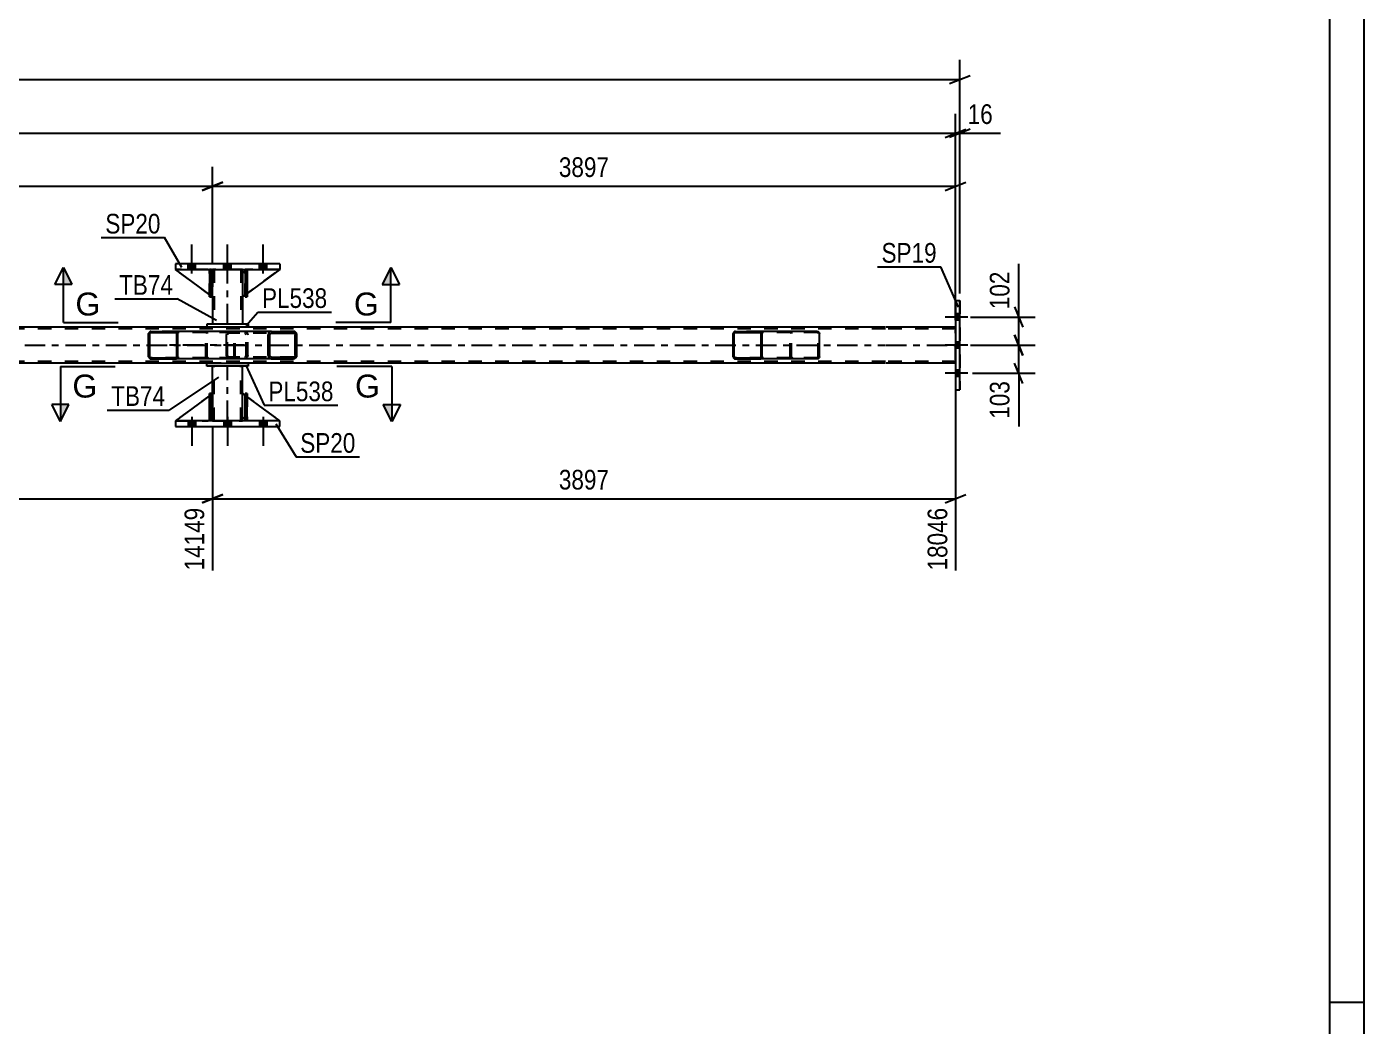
# Model space of a CAD drawing. Header units: millimetres. Extents: x 0 to 841, y 0 to 594.
# Drawn here: x 646.1 to 841, y 145.5 to 291.1 of the extents above; entities that cross this region are included whole.
import ezdxf

# ---------------------------------------------------------------- set-up
doc = ezdxf.new("R2010")
doc.units = ezdxf.units.MM
doc.linetypes.add('DXK_LINE_DOT2', pattern=[3.9198, 1.9599, -1.9599])
doc.linetypes.add('DXK_LINE_DOT3', pattern=[5.9187, 2.979, -0.9799, 0.9799, -0.9799])
doc.styles.add('Arial', font='ARIAL.TTF', dxfattribs={"height": 0.2})
doc.styles.add('Arial Narrow', font='ARIALN.TTF', dxfattribs={"height": 0.2})

# ---------------------------------------------------------------- blocks, each defined once
blk = doc.blocks.new('Unknown-814735430-1133')
at = {"color": 5, "linetype": 'Continuous'}
for p, q in [((841, 0), (841, 594)), ((836, 5), (836, 589)), ((841, 149), (836, 149))]:
    blk.add_line(p, q, dxfattribs=at)
blk = doc.blocks.new('Part-814735430-2934 - 2738')
at = {"color": 7, "linetype": 'DXK_LINE_DOT2'}
for p, q in [((677.94, 255.17), (677.94, 255.77)), ((677.94, 255.77), (677.94, 255.77)), ((677.94, 255.77), (677.94, 251.77)), ((678.26, 255.77), (677.94, 255.77)), ((678.26, 255.17), (678.26, 255.77)), ((678.26, 251.77), (678.26, 255.77)), ((677.94, 251.77), (677.94, 255.17)), ((677.94, 255.17), (678.26, 255.17)), ((678.26, 255.17), (678.26, 251.77)), ((677.94, 251.77), (678.26, 251.77))]:
    blk.add_line(p, q, dxfattribs=at)
blk = doc.blocks.new('Part-814735430-2932 - 2738')
at = {"color": 2, "linetype": 'Continuous'}
for p, q in [((678.26, 255.77), (677.94, 255.77)), ((677.94, 255.77), (677.94, 251.77)), ((678.26, 255.77), (678.26, 255.77)), ((678.26, 255.77), (678.26, 251.77)), ((678.26, 251.77), (677.94, 251.77))]:
    blk.add_line(p, q, dxfattribs=at)
at = {"color": 7, "linetype": 'DXK_LINE_DOT2'}
for p, q in [((677.94, 255.17), (677.94, 255.77)), ((678.26, 255.17), (678.26, 255.77)), ((678.26, 255.77), (678.26, 255.77)), ((678.26, 255.17), (677.94, 255.17)), ((677.94, 255.17), (677.94, 251.77)), ((678.26, 251.77), (678.26, 255.17))]:
    blk.add_line(p, q, dxfattribs=at)
blk = doc.blocks.new('Part-814735430-2886 - 2738')
at = {"linetype": 'Continuous'}
h = blk.add_hatch(dxfattribs=at)
h.set_pattern_fill('', scale=0.7, style=0, pattern_type=0)
h.set_pattern_definition([(45, (685.4572, 246.4372), (-1.57154, 1.57154), [])])
h.paths.add_polyline_path([(685.5, 246.25), (685.46, 246.44), (685.35, 246.59), (685.19, 246.7), (684.99, 246.73), (681.81, 246.73), (681.62, 246.7), (681.45, 246.59), (681.34, 246.44), (681.31, 246.25), (681.31, 243.21), (681.34, 243.03), (681.45, 242.87), (681.62, 242.77), (681.81, 242.73), (684.99, 242.73), (685.19, 242.77), (685.35, 242.87), (685.46, 243.03), (685.5, 243.21)])
h.paths.add_polyline_path([(685.22, 243.12), (685.17, 243.04), (685.09, 242.99), (684.99, 242.97), (681.81, 242.97), (681.71, 242.99), (681.63, 243.04), (681.58, 243.12), (681.56, 243.21), (681.56, 246.25), (681.58, 246.35), (681.63, 246.42), (681.71, 246.48), (681.81, 246.49), (684.99, 246.49), (685.09, 246.48), (685.17, 246.42), (685.22, 246.35), (685.24, 246.25), (685.24, 243.21)])
at = {"color": 2, "linetype": 'Continuous'}
for p, q in [((675.24, 246.25), (675.26, 246.44)), ((675.24, 243.21), (675.24, 246.25)), ((675.26, 246.44), (675.32, 246.59)), ((675.32, 246.59), (675.4, 246.7)), ((675.4, 246.7), (675.51, 246.73)), ((681.81, 246.73), (675.51, 246.73)), ((681.34, 246.44), (681.31, 246.25)), ((681.31, 243.21), (681.31, 246.25)), ((681.56, 246.25), (681.58, 246.35)), ((681.56, 243.21), (681.56, 246.25)), ((681.58, 246.35), (681.63, 246.42)), ((681.81, 246.73), (681.62, 246.7)), ((681.63, 246.42), (681.71, 246.48)), ((681.71, 246.48), (681.81, 246.49)), ((681.81, 246.73), (684.99, 246.73)), ((681.81, 246.49), (684.99, 246.49)), ((685.19, 246.7), (684.99, 246.73)), ((684.99, 246.49), (685.09, 246.48)), ((685.09, 246.48), (685.17, 246.42)), ((685.17, 246.42), (685.22, 246.35)), ((685.22, 246.35), (685.24, 246.25)), ((685.24, 243.21), (685.24, 246.25)), ((685.5, 246.25), (685.46, 246.44)), ((685.5, 243.21), (685.5, 246.25)), ((675.26, 243.03), (675.24, 243.21)), ((675.32, 242.87), (675.26, 243.03)), ((675.4, 242.77), (675.32, 242.87)), ((675.51, 242.73), (675.4, 242.77)), ((681.81, 242.73), (675.51, 242.73)), ((681.31, 243.21), (681.34, 243.03)), ((681.58, 243.12), (681.56, 243.21)), ((681.63, 243.04), (681.58, 243.12)), ((681.62, 242.77), (681.81, 242.73)), ((681.71, 242.99), (681.63, 243.04)), ((681.81, 242.97), (681.71, 242.99)), ((681.81, 242.97), (684.99, 242.97)), ((681.81, 242.73), (684.99, 242.73)), ((685.09, 242.99), (684.99, 242.97)), ((684.99, 242.73), (685.19, 242.77)), ((685.17, 243.04), (685.09, 242.99)), ((685.22, 243.12), (685.17, 243.04)), ((685.24, 243.21), (685.22, 243.12)), ((685.46, 243.03), (685.5, 243.21))]:
    blk.add_line(p, q, dxfattribs=at)
at = {"color": 7, "linetype": 'DXK_LINE_DOT2'}
for p, q in [((675.38, 246.35), (675.37, 246.25)), ((675.37, 243.21), (675.37, 246.25)), ((675.41, 246.42), (675.38, 246.35)), ((675.46, 246.48), (675.41, 246.42)), ((675.51, 246.49), (675.46, 246.48)), ((684.99, 246.49), (675.51, 246.49)), ((676.5, 246.49), (676.5, 246.73)), ((677.84, 246.73), (678.03, 246.7)), ((677.94, 246.48), (677.84, 246.49)), ((678.02, 246.42), (677.94, 246.48)), ((678.07, 246.35), (678.02, 246.42)), ((678.09, 246.25), (678.07, 246.35)), ((678.09, 243.21), (678.09, 246.25)), ((678.31, 246.44), (678.35, 246.25)), ((678.35, 243.21), (678.35, 246.25)), ((684.99, 246.73), (681.81, 246.73)), ((675.37, 243.21), (675.38, 243.12)), ((675.38, 243.12), (675.41, 243.04)), ((675.41, 243.04), (675.46, 242.99)), ((675.46, 242.99), (675.51, 242.97)), ((684.99, 242.97), (675.51, 242.97)), ((676.5, 242.73), (676.5, 242.97)), ((677.84, 242.97), (677.94, 242.99)), ((678.03, 242.77), (677.84, 242.73)), ((677.94, 242.99), (678.02, 243.04)), ((678.02, 243.04), (678.07, 243.12)), ((678.07, 243.12), (678.09, 243.21)), ((678.35, 243.21), (678.31, 243.03)), ((684.99, 242.73), (681.81, 242.73))]:
    blk.add_line(p, q, dxfattribs=at)
for centre, start, end in [((677.86, 246.24), 23.8494, 68.8059), ((677.86, 243.23), 291.1941, 336.1506)]:
    blk.add_arc(centre, 0.492, start, end, dxfattribs=at)
at = {"color": 2, "linetype": 'Continuous'}
for centre, start, end in [((681.79, 246.24), 111.1941, 156.1506), ((685.01, 246.24), 23.8494, 68.8059), ((681.79, 243.23), 203.8494, 248.8059), ((685.01, 243.23), 291.1941, 336.1506)]:
    blk.add_arc(centre, 0.492, start, end, dxfattribs=at)
blk = doc.blocks.new('Part-814735430-2838 - 2738')
at = {"color": 2, "linetype": 'Continuous'}
for p, q in [((673.18, 255.77), (673.18, 255.17)), ((677.58, 255.77), (677.58, 255.17)), ((673.18, 251.77), (673.18, 247.77)), ((677.58, 251.77), (677.58, 247.77))]:
    blk.add_line(p, q, dxfattribs=at)
at = {"color": 7, "linetype": 'DXK_LINE_DOT2'}
for p, q in [((677.58, 255.77), (673.18, 255.77)), ((673.42, 255.77), (673.42, 247.77)), ((677.34, 255.77), (677.34, 247.77)), ((673.18, 255.17), (673.18, 251.77)), ((677.58, 255.17), (677.58, 251.77)), ((677.58, 247.77), (673.18, 247.77))]:
    blk.add_line(p, q, dxfattribs=at)
at = {"color": 7, "linetype": 'DXK_LINE_DOT3'}
blk.add_line((675.38, 247.77), (675.38, 255.77), dxfattribs=at)
blk = doc.blocks.new('Part-814735430-2853 - 2738')
at = {"linetype": 'Continuous'}
h = blk.add_hatch(dxfattribs=at)
h.set_pattern_fill('', scale=0.7, style=0, pattern_type=0)
h.set_pattern_definition([(45, (753.259, 246.536), (-1.57154, 1.57154), [])])
h.paths.add_polyline_path([(753.28, 246.41), (753.26, 246.54), (753.19, 246.64), (753.07, 246.71), (752.94, 246.73), (749.37, 246.73), (749.24, 246.71), (749.13, 246.64), (749.05, 246.54), (749.03, 246.41), (749.03, 243.05), (749.05, 242.93), (749.13, 242.83), (749.24, 242.76), (749.37, 242.73), (752.94, 242.73), (753.07, 242.76), (753.19, 242.83), (753.26, 242.93), (753.28, 243.05)])
h.paths.add_polyline_path([(753.1, 242.99), (753.06, 242.94), (753.01, 242.91), (752.94, 242.89), (749.37, 242.89), (749.3, 242.91), (749.25, 242.94), (749.21, 242.99), (749.2, 243.05), (749.2, 246.41), (749.21, 246.47), (749.25, 246.53), (749.3, 246.56), (749.37, 246.57), (752.94, 246.57), (753.01, 246.56), (753.06, 246.53), (753.1, 246.47), (753.11, 246.41), (753.11, 243.05)])
at = {"color": 2, "linetype": 'Continuous'}
for p, q in [((749.05, 246.54), (749.03, 246.41)), ((749.03, 243.05), (749.03, 246.41)), ((749.2, 246.41), (749.21, 246.47)), ((749.2, 243.05), (749.2, 246.41)), ((749.21, 246.47), (749.25, 246.53)), ((749.37, 246.73), (749.24, 246.71)), ((749.25, 246.53), (749.3, 246.56)), ((749.3, 246.56), (749.37, 246.57)), ((749.37, 246.73), (752.94, 246.73)), ((749.37, 246.57), (752.94, 246.57)), ((761.29, 246.73), (752.94, 246.73)), ((753.07, 246.71), (752.94, 246.73)), ((752.94, 246.57), (753.01, 246.56)), ((753.01, 246.56), (753.06, 246.53)), ((753.06, 246.53), (753.1, 246.47)), ((753.1, 246.47), (753.11, 246.41)), ((753.11, 243.05), (753.11, 246.41)), ((753.28, 246.41), (753.26, 246.54)), ((753.28, 243.05), (753.28, 246.41)), ((761.29, 246.73), (761.42, 246.71)), ((761.61, 246.54), (761.63, 246.41)), ((761.63, 243.05), (761.63, 246.41)), ((749.03, 243.05), (749.05, 242.93)), ((749.21, 242.99), (749.2, 243.05)), ((749.25, 242.94), (749.21, 242.99)), ((749.24, 242.76), (749.37, 242.73)), ((749.3, 242.91), (749.25, 242.94)), ((749.37, 242.89), (749.3, 242.91)), ((749.37, 242.89), (752.94, 242.89)), ((749.37, 242.73), (752.94, 242.73)), ((753.01, 242.91), (752.94, 242.89)), ((752.94, 242.73), (753.07, 242.76)), ((761.29, 242.73), (752.94, 242.73)), ((753.06, 242.94), (753.01, 242.91)), ((753.1, 242.99), (753.06, 242.94)), ((753.11, 243.05), (753.1, 242.99)), ((753.26, 242.93), (753.28, 243.05)), ((761.42, 242.76), (761.29, 242.73)), ((761.63, 243.05), (761.61, 242.93))]:
    blk.add_line(p, q, dxfattribs=at)
at = {"color": 7, "linetype": 'DXK_LINE_DOT2'}
for p, q in [((752.94, 246.73), (749.37, 246.73)), ((761.29, 246.57), (749.37, 246.57)), ((757.38, 246.41), (757.4, 246.54)), ((757.38, 243.05), (757.38, 246.41)), ((757.56, 246.47), (757.55, 246.41)), ((757.55, 243.05), (757.55, 246.41)), ((757.6, 246.53), (757.56, 246.47)), ((757.59, 246.71), (757.72, 246.73)), ((757.6, 246.53), (757.61, 246.54)), ((757.61, 246.54), (757.65, 246.56)), ((757.65, 246.56), (757.72, 246.57)), ((761.36, 246.56), (761.29, 246.57)), ((761.41, 246.53), (761.36, 246.56)), ((761.45, 246.47), (761.41, 246.53)), ((761.46, 246.41), (761.45, 246.47)), ((761.46, 243.05), (761.46, 246.41)), ((761.29, 242.89), (749.37, 242.89)), ((752.94, 242.73), (749.37, 242.73)), ((757.4, 242.93), (757.38, 243.05)), ((757.55, 243.05), (757.56, 242.99)), ((757.56, 242.99), (757.6, 242.94)), ((757.72, 242.73), (757.59, 242.76)), ((757.6, 242.94), (757.61, 242.93)), ((757.61, 242.93), (757.65, 242.91)), ((757.65, 242.91), (757.72, 242.89)), ((761.29, 242.89), (761.36, 242.91)), ((761.36, 242.91), (761.41, 242.94)), ((761.41, 242.94), (761.45, 242.99)), ((761.45, 242.99), (761.46, 243.05))]:
    blk.add_line(p, q, dxfattribs=at)
at = {"color": 2, "linetype": 'Continuous'}
for centre, start, end in [((749.36, 246.4), 110.7583, 155.68), ((752.96, 246.4), 24.32, 69.2417), ((761.31, 246.4), 24.3199, 69.2417), ((749.36, 243.07), 204.32, 249.2417), ((752.96, 243.07), 290.7583, 335.68), ((761.31, 243.07), 290.7583, 335.6801)]:
    blk.add_arc(centre, 0.331, start, end, dxfattribs=at)
at = {"color": 7, "linetype": 'DXK_LINE_DOT2'}
for centre, start, end in [((757.7, 246.4), 110.7583, 155.6801), ((757.7, 243.07), 204.3199, 249.2417)]:
    blk.add_arc(centre, 0.331, start, end, dxfattribs=at)
blk = doc.blocks.new('Part-814735430-2857 - 2738')
at = {"linetype": 'Continuous'}
h = blk.add_hatch(dxfattribs=at)
h.set_pattern_fill('', scale=0.7, style=0, pattern_type=0)
h.set_pattern_definition([(45, (668.1247, 246.536), (-1.57154, 1.57154), [])])
h.paths.add_polyline_path([(668.15, 246.41), (668.12, 246.54), (668.05, 246.64), (667.94, 246.71), (667.81, 246.73), (664.23, 246.73), (664.1, 246.71), (663.99, 246.64), (663.92, 246.54), (663.89, 246.41), (663.89, 243.05), (663.92, 242.93), (663.99, 242.83), (664.1, 242.76), (664.23, 242.73), (667.81, 242.73), (667.94, 242.76), (668.05, 242.83), (668.12, 242.93), (668.15, 243.05)])
h.paths.add_polyline_path([(667.97, 242.99), (667.93, 242.94), (667.88, 242.91), (667.81, 242.89), (664.23, 242.89), (664.17, 242.91), (664.11, 242.94), (664.08, 242.99), (664.06, 243.05), (664.06, 246.41), (664.08, 246.47), (664.11, 246.53), (664.17, 246.56), (664.23, 246.57), (667.81, 246.57), (667.88, 246.56), (667.93, 246.53), (667.97, 246.47), (667.98, 246.41), (667.98, 243.05)])
at = {"color": 2, "linetype": 'Continuous'}
for p, q in [((663.92, 246.54), (663.89, 246.41)), ((663.89, 243.05), (663.89, 246.41)), ((664.06, 246.41), (664.08, 246.47)), ((664.06, 243.05), (664.06, 246.41)), ((664.08, 246.47), (664.11, 246.53)), ((664.23, 246.73), (664.1, 246.71)), ((664.11, 246.53), (664.17, 246.56)), ((664.17, 246.56), (664.23, 246.57)), ((664.23, 246.73), (667.81, 246.73)), ((664.23, 246.57), (667.81, 246.57)), ((675.51, 246.73), (667.81, 246.73)), ((667.94, 246.71), (667.81, 246.73)), ((667.81, 246.57), (667.88, 246.56)), ((667.88, 246.56), (667.93, 246.53)), ((667.93, 246.53), (667.97, 246.47)), ((667.97, 246.47), (667.98, 246.41)), ((667.98, 243.05), (667.98, 246.41)), ((668.15, 246.41), (668.12, 246.54)), ((668.15, 243.05), (668.15, 246.41)), ((663.89, 243.05), (663.92, 242.93)), ((664.08, 242.99), (664.06, 243.05)), ((664.11, 242.94), (664.08, 242.99)), ((664.1, 242.76), (664.23, 242.73)), ((664.17, 242.91), (664.11, 242.94)), ((664.23, 242.89), (664.17, 242.91)), ((664.23, 242.89), (667.81, 242.89)), ((664.23, 242.73), (667.81, 242.73)), ((667.88, 242.91), (667.81, 242.89)), ((667.81, 242.73), (667.94, 242.76)), ((675.51, 242.73), (667.81, 242.73)), ((667.93, 242.94), (667.88, 242.91)), ((667.97, 242.99), (667.93, 242.94)), ((667.98, 243.05), (667.97, 242.99)), ((668.12, 242.93), (668.15, 243.05))]:
    blk.add_line(p, q, dxfattribs=at)
at = {"color": 7, "linetype": 'DXK_LINE_DOT2'}
for p, q in [((667.81, 246.73), (664.23, 246.73)), ((676.16, 246.57), (664.23, 246.57)), ((672.24, 246.41), (672.27, 246.54)), ((672.24, 243.05), (672.24, 246.41)), ((672.43, 246.47), (672.41, 246.41)), ((672.41, 243.05), (672.41, 246.41)), ((672.46, 246.53), (672.43, 246.47)), ((672.45, 246.71), (672.58, 246.73)), ((672.46, 246.53), (672.48, 246.54)), ((672.48, 246.54), (672.52, 246.56)), ((672.52, 246.56), (672.58, 246.57)), ((676.16, 246.73), (675.51, 246.73)), ((676.16, 246.73), (676.29, 246.71)), ((676.22, 246.56), (676.16, 246.57)), ((676.28, 246.53), (676.22, 246.56)), ((676.32, 246.47), (676.28, 246.53)), ((676.33, 246.41), (676.32, 246.47)), ((676.33, 243.05), (676.33, 246.41)), ((676.47, 246.54), (676.49, 246.44)), ((676.49, 246.44), (676.5, 246.41)), ((676.5, 243.05), (676.5, 246.41)), ((676.16, 242.89), (664.23, 242.89)), ((667.81, 242.73), (664.23, 242.73)), ((672.27, 242.93), (672.24, 243.05)), ((672.41, 243.05), (672.43, 242.99)), ((672.43, 242.99), (672.46, 242.94)), ((672.58, 242.73), (672.45, 242.76)), ((672.46, 242.94), (672.48, 242.93)), ((672.48, 242.93), (672.52, 242.91)), ((672.52, 242.91), (672.58, 242.89)), ((676.16, 242.73), (675.51, 242.73)), ((676.16, 242.89), (676.22, 242.91)), ((676.29, 242.76), (676.16, 242.73)), ((676.22, 242.91), (676.28, 242.94)), ((676.28, 242.94), (676.32, 242.99)), ((676.32, 242.99), (676.33, 243.05)), ((676.49, 243.03), (676.47, 242.93)), ((676.5, 243.05), (676.49, 243.03))]:
    blk.add_line(p, q, dxfattribs=at)
at = {"color": 7, "linetype": 'DXK_LINE_DOT3'}
blk.add_line((677.79, 244.73), (666.02, 244.73), dxfattribs=at)
at = {"color": 2, "linetype": 'Continuous'}
for centre, start, end in [((664.22, 246.4), 110.7583, 155.68), ((667.82, 246.4), 24.32, 69.2417), ((664.22, 243.07), 204.32, 249.2417), ((667.82, 243.07), 290.7583, 335.68)]:
    blk.add_arc(centre, 0.331, start, end, dxfattribs=at)
at = {"color": 7, "linetype": 'DXK_LINE_DOT2'}
for centre, start, end in [((672.57, 246.4), 110.7583, 155.6801), ((672.57, 243.07), 204.3199, 249.2417), ((676.17, 243.07), 290.7583, 335.6801)]:
    blk.add_arc(centre, 0.331, start, end, dxfattribs=at)
blk = doc.blocks.new('Part-814735430-2913 - 2738')
at = {"color": 2, "linetype": 'Continuous'}
for p, q in [((781.45, 251.23), (781.45, 251.23)), ((781.45, 251.23), (782.09, 251.23)), ((781.45, 251.23), (781.45, 238.23)), ((782.09, 238.23), (782.09, 251.23)), ((781.45, 238.23), (781.45, 238.23)), ((781.45, 238.23), (782.09, 238.23))]:
    blk.add_line(p, q, dxfattribs=at)
at = {"color": 7, "linetype": 'DXK_LINE_DOT2'}
for p, q in [((781.45, 251.23), (781.45, 238.23)), ((782.09, 251.23), (782.09, 251.23)), ((782.09, 251.23), (782.09, 238.23)), ((782.09, 238.23), (782.09, 238.23))]:
    blk.add_line(p, q, dxfattribs=at)
blk = doc.blocks.new('Part-814735430-2919 - 2738')
at = {"color": 7, "linetype": 'DXK_LINE_DOT2'}
for p, q in [((673.06, 237.69), (672.74, 237.69)), ((672.74, 234.29), (672.74, 237.69)), ((672.74, 233.69), (672.74, 237.69)), ((673.06, 237.69), (673.06, 234.29)), ((673.06, 233.69), (673.06, 237.69)), ((673.06, 234.29), (672.74, 234.29)), ((672.74, 233.69), (672.74, 234.29)), ((673.06, 234.29), (673.06, 233.69)), ((673.06, 233.69), (672.74, 233.69)), ((673.06, 233.69), (673.06, 233.69))]:
    blk.add_line(p, q, dxfattribs=at)
blk = doc.blocks.new('Part-814735430-2922 - 2738')
at = {"color": 2, "linetype": 'Continuous'}
for p, q in [((677.94, 255.53), (677.58, 255.17)), ((682.98, 255.77), (678.26, 252.27)), ((677.58, 255.17), (677.58, 251.77)), ((677.94, 252.04), (677.58, 251.77))]:
    blk.add_line(p, q, dxfattribs=at)
at = {"color": 7, "linetype": 'DXK_LINE_DOT2'}
for p, q in [((678.18, 255.77), (677.94, 255.53)), ((682.98, 255.77), (678.18, 255.77)), ((678.26, 252.27), (677.94, 252.04))]:
    blk.add_line(p, q, dxfattribs=at)
blk = doc.blocks.new('Part-814735430-2925 - 2738')
at = {"color": 7, "linetype": 'DXK_LINE_DOT2'}
for p, q in [((678.18, 255.77), (677.58, 255.17)), ((677.58, 251.77), (682.98, 255.77)), ((682.98, 255.77), (678.18, 255.77)), ((677.58, 255.17), (677.58, 251.77))]:
    blk.add_line(p, q, dxfattribs=at)
blk = doc.blocks.new('Part-814735430-2928 - 2738')
at = {"color": 2, "linetype": 'Continuous'}
for p, q in [((672.74, 252.1), (667.78, 255.77)), ((672.74, 255.62), (672.58, 255.77)), ((673.18, 255.17), (673.06, 255.3)), ((673.18, 255.17), (673.18, 255.17)), ((673.18, 251.77), (673.18, 255.17)), ((673.06, 251.87), (673.18, 251.77)), ((673.18, 251.77), (673.18, 251.77))]:
    blk.add_line(p, q, dxfattribs=at)
at = {"color": 7, "linetype": 'DXK_LINE_DOT2'}
for p, q in [((672.58, 255.77), (667.78, 255.77)), ((672.58, 255.77), (673.18, 255.17)), ((673.06, 255.3), (672.74, 255.62)), ((673.18, 255.17), (673.18, 251.77)), ((673.06, 251.87), (672.74, 252.1))]:
    blk.add_line(p, q, dxfattribs=at)
blk = doc.blocks.new('Part-814735430-2931 - 2738')
at = {"color": 7, "linetype": 'DXK_LINE_DOT2'}
for p, q in [((673.18, 251.77), (667.78, 255.77)), ((667.78, 255.77), (672.58, 255.77)), ((672.58, 255.77), (673.18, 255.17)), ((673.18, 255.17), (672.58, 255.77)), ((673.18, 255.17), (673.18, 251.77)), ((673.18, 255.17), (673.18, 255.17)), ((673.18, 255.17), (673.18, 251.77))]:
    blk.add_line(p, q, dxfattribs=at)
blk = doc.blocks.new('Part-814735430-2933 - 2738')
at = {"color": 2, "linetype": 'Continuous'}
for p, q in [((673.06, 255.77), (672.74, 255.77)), ((672.74, 255.77), (672.74, 251.77)), ((673.06, 255.77), (673.06, 255.77)), ((673.06, 255.77), (673.06, 251.77)), ((673.06, 251.77), (672.74, 251.77))]:
    blk.add_line(p, q, dxfattribs=at)
at = {"color": 7, "linetype": 'DXK_LINE_DOT2'}
for p, q in [((672.74, 255.17), (672.74, 255.77)), ((673.06, 255.17), (673.06, 255.77)), ((673.06, 255.77), (673.06, 255.77)), ((673.06, 255.17), (672.74, 255.17)), ((672.74, 255.17), (672.74, 251.77)), ((673.06, 251.77), (673.06, 255.17))]:
    blk.add_line(p, q, dxfattribs=at)
blk = doc.blocks.new('Part-814735430-2935 - 2738')
at = {"color": 7, "linetype": 'DXK_LINE_DOT2'}
for p, q in [((672.74, 255.17), (672.74, 255.77)), ((672.74, 255.77), (672.74, 255.77)), ((672.74, 255.77), (672.74, 251.77)), ((673.06, 255.77), (672.74, 255.77)), ((673.06, 255.17), (673.06, 255.77)), ((673.06, 251.77), (673.06, 255.77)), ((672.74, 251.77), (672.74, 255.17)), ((672.74, 255.17), (673.06, 255.17)), ((673.06, 255.17), (673.06, 251.77)), ((672.74, 251.77), (673.06, 251.77))]:
    blk.add_line(p, q, dxfattribs=at)
blk = doc.blocks.new('Part-814735430-2940 - 2738')
at = {"color": 2, "linetype": 'Continuous'}
for p, q in [((673.18, 237.69), (673.18, 241.69)), ((677.58, 237.69), (677.58, 241.69)), ((673.18, 233.69), (673.18, 234.29)), ((677.58, 233.69), (677.58, 234.29))]:
    blk.add_line(p, q, dxfattribs=at)
at = {"color": 7, "linetype": 'DXK_LINE_DOT2'}
for p, q in [((677.58, 241.69), (673.18, 241.69)), ((673.42, 233.69), (673.42, 241.69)), ((677.34, 233.69), (677.34, 241.69)), ((673.18, 234.29), (673.18, 237.69)), ((677.58, 234.29), (677.58, 237.69)), ((673.18, 233.69), (677.58, 233.69))]:
    blk.add_line(p, q, dxfattribs=at)
at = {"color": 7, "linetype": 'DXK_LINE_DOT3'}
blk.add_line((675.38, 233.69), (675.38, 241.69), dxfattribs=at)
blk = doc.blocks.new('Part-814735430-2945 - 2738')
at = {"color": 2, "linetype": 'Continuous'}
for p, q in [((672.38, 242.09), (678.38, 242.09)), ((672.38, 241.69), (672.38, 242.09)), ((678.38, 241.69), (672.38, 241.69)), ((678.38, 242.09), (678.38, 241.69))]:
    blk.add_line(p, q, dxfattribs=at)
blk = doc.blocks.new('Part-814735430-2950 - 2738')
at = {"color": 2, "linetype": 'Continuous'}
for p, q in [((678.38, 247.77), (672.38, 247.77)), ((672.38, 247.77), (672.38, 247.37)), ((678.38, 247.77), (678.38, 247.37)), ((678.38, 247.37), (672.38, 247.37))]:
    blk.add_line(p, q, dxfattribs=at)
blk = doc.blocks.new('Part-814735430-2953 - 2738')
at = {"color": 7, "linetype": 'DXK_LINE_DOT2'}
for p, q in [((677.58, 234.29), (677.58, 237.69)), ((677.58, 237.69), (682.98, 233.69)), ((678.18, 233.69), (677.58, 234.29)), ((682.98, 233.69), (678.18, 233.69))]:
    blk.add_line(p, q, dxfattribs=at)
blk = doc.blocks.new('Part-814735430-2956 - 2738')
at = {"color": 2, "linetype": 'Continuous'}
for p, q in [((672.74, 237.36), (667.78, 233.69)), ((673.18, 237.69), (673.06, 237.6)), ((673.18, 234.29), (673.18, 237.69)), ((672.74, 233.85), (672.58, 233.69)), ((673.18, 234.29), (673.06, 234.17)), ((673.18, 234.29), (673.18, 234.29))]:
    blk.add_line(p, q, dxfattribs=at)
at = {"color": 7, "linetype": 'DXK_LINE_DOT2'}
for p, q in [((673.06, 237.6), (672.74, 237.36)), ((673.18, 234.29), (673.18, 237.69)), ((673.18, 234.29), (672.58, 233.69)), ((673.06, 234.17), (672.74, 233.85)), ((667.78, 233.69), (672.58, 233.69))]:
    blk.add_line(p, q, dxfattribs=at)
blk = doc.blocks.new('Part-814735430-2959 - 2738')
at = {"color": 7, "linetype": 'DXK_LINE_DOT2'}
for p, q in [((673.18, 237.69), (667.78, 233.69)), ((673.18, 234.29), (673.18, 237.69)), ((673.18, 237.69), (673.18, 234.29)), ((672.58, 233.69), (673.18, 234.29)), ((673.18, 234.29), (672.58, 233.69)), ((673.18, 234.29), (673.18, 234.29)), ((667.78, 233.69), (672.58, 233.69))]:
    blk.add_line(p, q, dxfattribs=at)
blk = doc.blocks.new('Part-814735430-2960 - 2738')
at = {"color": 2, "linetype": 'Continuous'}
for p, q in [((677.94, 233.69), (677.94, 237.69)), ((677.94, 237.69), (678.26, 237.69)), ((678.26, 233.69), (678.26, 237.69)), ((677.94, 233.69), (677.94, 233.69)), ((678.26, 233.69), (677.94, 233.69))]:
    blk.add_line(p, q, dxfattribs=at)
at = {"color": 7, "linetype": 'DXK_LINE_DOT2'}
for p, q in [((677.94, 237.69), (677.94, 234.29)), ((678.26, 234.29), (678.26, 237.69)), ((677.94, 234.29), (677.94, 233.69)), ((677.94, 234.29), (678.26, 234.29)), ((678.26, 233.69), (678.26, 234.29)), ((678.26, 233.69), (678.26, 233.69))]:
    blk.add_line(p, q, dxfattribs=at)
blk = doc.blocks.new('Part-814735430-2961 - 2738')
at = {"color": 2, "linetype": 'Continuous'}
for p, q in [((672.74, 233.69), (672.74, 237.69)), ((672.74, 237.69), (673.06, 237.69)), ((673.06, 233.69), (673.06, 237.69)), ((672.74, 233.69), (672.74, 233.69)), ((673.06, 233.69), (672.74, 233.69))]:
    blk.add_line(p, q, dxfattribs=at)
at = {"color": 7, "linetype": 'DXK_LINE_DOT2'}
for p, q in [((672.74, 237.69), (672.74, 234.29)), ((673.06, 234.29), (673.06, 237.69)), ((672.74, 234.29), (672.74, 233.69)), ((672.74, 234.29), (673.06, 234.29)), ((673.06, 233.69), (673.06, 234.29)), ((673.06, 233.69), (673.06, 233.69))]:
    blk.add_line(p, q, dxfattribs=at)
blk = doc.blocks.new('Part-814735430-2962 - 2738')
at = {"color": 7, "linetype": 'DXK_LINE_DOT2'}
for p, q in [((678.26, 237.69), (677.94, 237.69)), ((677.94, 234.29), (677.94, 237.69)), ((677.94, 233.69), (677.94, 237.69)), ((678.26, 237.69), (678.26, 234.29)), ((678.26, 233.69), (678.26, 237.69)), ((678.26, 234.29), (677.94, 234.29)), ((677.94, 233.69), (677.94, 234.29)), ((678.26, 234.29), (678.26, 233.69)), ((678.26, 233.69), (677.94, 233.69)), ((678.26, 233.69), (678.26, 233.69))]:
    blk.add_line(p, q, dxfattribs=at)
blk = doc.blocks.new('Part-814735430-2967 - 2738')
at = {"color": 7, "linetype": 'DXK_LINE_DOT2'}
for p, q in [((771.23, 247.13), (106.89, 247.13)), ((678.38, 247.37), (672.38, 247.37)), ((781.45, 247.13), (771.33, 247.13)), ((781.45, 247.37), (781.45, 242.09)), ((781.45, 242.57), (781.45, 246.89)), ((771.23, 242.33), (106.89, 242.33)), ((678.38, 242.09), (672.38, 242.09)), ((781.45, 242.33), (771.33, 242.33))]:
    blk.add_line(p, q, dxfattribs=at)
at = {"color": 2, "linetype": 'Continuous'}
for p, q in [((672.38, 247.37), (508.12, 247.37)), ((771.23, 247.37), (678.38, 247.37)), ((781.45, 247.37), (771.33, 247.37)), ((672.38, 242.09), (508.12, 242.09)), ((771.23, 242.09), (678.38, 242.09)), ((781.45, 242.09), (771.33, 242.09))]:
    blk.add_line(p, q, dxfattribs=at)
at = {"color": 7, "linetype": 'DXK_LINE_DOT3'}
for p, q in [((107.23, 244.73), (771.23, 244.73)), ((771.33, 244.73), (781.45, 244.73))]:
    blk.add_line(p, q, dxfattribs=at)
blk = doc.blocks.new('Part-814735430-2974 - 2738')
at = {"color": 2, "linetype": 'Continuous'}
for p, q in [((682.98, 256.57), (667.78, 256.57)), ((667.78, 256.57), (667.78, 255.77)), ((667.78, 255.77), (682.98, 255.77)), ((682.98, 256.57), (682.98, 255.77))]:
    blk.add_line(p, q, dxfattribs=at)
blk = doc.blocks.new('Part-814735430-2979 - 2738')
at = {"color": 2, "linetype": 'Continuous'}
for p, q in [((682.98, 233.69), (667.78, 233.69)), ((667.78, 233.69), (667.78, 232.89)), ((667.78, 232.89), (682.98, 232.89)), ((682.98, 232.89), (682.98, 233.69))]:
    blk.add_line(p, q, dxfattribs=at)
blk = doc.blocks.new('Part-814735430-2982 - 2738')
at = {"color": 2, "linetype": 'Continuous'}
for p, q in [((677.58, 234.29), (677.58, 237.69)), ((677.94, 237.43), (677.58, 237.69)), ((682.98, 233.69), (678.26, 237.19)), ((677.94, 233.94), (677.58, 234.29))]:
    blk.add_line(p, q, dxfattribs=at)
at = {"color": 7, "linetype": 'DXK_LINE_DOT2'}
for p, q in [((678.26, 237.19), (677.94, 237.43)), ((678.18, 233.69), (677.94, 233.94)), ((682.98, 233.69), (678.18, 233.69)), ((682.98, 233.69), (682.98, 233.69)), ((682.98, 233.69), (682.98, 233.69))]:
    blk.add_line(p, q, dxfattribs=at)
blk = doc.blocks.new('Bolt-814735430-3001 - 2738')
at = {"linetype": 'Continuous'}
for points in [[(670.7, 233.69), (669.66, 233.69), (669.66, 232.89), (670.7, 232.89)], [(670.7, 233.69), (669.66, 233.69), (669.66, 232.89), (670.7, 232.89)], [(670.7, 233.69), (669.66, 233.69), (669.66, 232.89), (670.7, 232.89)], [(675.9, 233.69), (674.86, 233.69), (674.86, 232.89), (675.9, 232.89)], [(675.9, 233.69), (674.86, 233.69), (674.86, 232.89), (675.9, 232.89)], [(681.1, 233.69), (680.06, 233.69), (680.06, 232.89), (681.1, 232.89)], [(681.1, 233.69), (680.06, 233.69), (680.06, 232.89), (681.1, 232.89)], [(681.1, 233.69), (680.06, 233.69), (680.06, 232.89), (681.1, 232.89)]]:
    blk.add_hatch(color=1, dxfattribs=at).paths.add_polyline_path(points)
at = {"color": 1, "linetype": 'Continuous'}
for p, q in [((670.18, 234.29), (670.18, 230.09)), ((670.18, 234.29), (670.18, 230.09)), ((670.18, 234.29), (670.18, 230.09)), ((675.38, 234.29), (675.38, 230.09)), ((675.38, 234.29), (675.38, 230.09)), ((680.58, 234.29), (680.58, 230.09)), ((680.58, 234.29), (680.58, 230.09)), ((680.58, 234.29), (680.58, 230.09)), ((669.66, 233.69), (669.66, 232.89)), ((669.66, 233.69), (669.66, 232.89)), ((669.66, 233.69), (669.66, 232.89)), ((670.7, 233.69), (670.7, 232.89)), ((670.7, 233.69), (670.7, 232.89)), ((670.7, 233.69), (670.7, 232.89)), ((674.86, 233.69), (674.86, 232.89)), ((674.86, 233.69), (674.86, 232.89)), ((675.9, 233.69), (675.9, 232.89)), ((675.9, 233.69), (675.9, 232.89)), ((680.06, 233.69), (680.06, 232.89)), ((680.06, 233.69), (680.06, 232.89)), ((680.06, 233.69), (680.06, 232.89)), ((681.1, 233.69), (681.1, 232.89)), ((681.1, 233.69), (681.1, 232.89)), ((681.1, 233.69), (681.1, 232.89))]:
    blk.add_line(p, q, dxfattribs=at)
blk = doc.blocks.new('Bolt-814735430-3002 - 2738')
at = {"linetype": 'Continuous'}
for points in [[(669.66, 255.77), (670.7, 255.77), (670.7, 256.57), (669.66, 256.57)], [(669.66, 255.77), (670.7, 255.77), (670.7, 256.57), (669.66, 256.57)], [(669.66, 255.77), (670.7, 255.77), (670.7, 256.57), (669.66, 256.57)], [(674.86, 255.77), (675.9, 255.77), (675.9, 256.57), (674.86, 256.57)], [(674.86, 255.77), (675.9, 255.77), (675.9, 256.57), (674.86, 256.57)], [(680.06, 255.77), (681.1, 255.77), (681.1, 256.57), (680.06, 256.57)], [(680.06, 255.77), (681.1, 255.77), (681.1, 256.57), (680.06, 256.57)], [(680.06, 255.77), (681.1, 255.77), (681.1, 256.57), (680.06, 256.57)]]:
    blk.add_hatch(color=1, dxfattribs=at).paths.add_polyline_path(points)
at = {"color": 1, "linetype": 'Continuous'}
for p, q in [((670.18, 255.17), (670.18, 259.37)), ((670.18, 255.17), (670.18, 259.37)), ((670.18, 255.17), (670.18, 259.37)), ((675.38, 255.17), (675.38, 259.37)), ((675.38, 255.17), (675.38, 259.37)), ((680.58, 255.17), (680.58, 259.37)), ((680.58, 255.17), (680.58, 259.37)), ((680.58, 255.17), (680.58, 259.37)), ((669.66, 255.77), (669.66, 256.57)), ((669.66, 255.77), (669.66, 256.57)), ((669.66, 255.77), (669.66, 256.57)), ((670.7, 255.77), (670.7, 256.57)), ((670.7, 255.77), (670.7, 256.57)), ((670.7, 255.77), (670.7, 256.57)), ((674.86, 255.77), (674.86, 256.57)), ((674.86, 255.77), (674.86, 256.57)), ((675.9, 255.77), (675.9, 256.57)), ((675.9, 255.77), (675.9, 256.57)), ((680.06, 255.77), (680.06, 256.57)), ((680.06, 255.77), (680.06, 256.57)), ((680.06, 255.77), (680.06, 256.57)), ((681.1, 255.77), (681.1, 256.57)), ((681.1, 255.77), (681.1, 256.57)), ((681.1, 255.77), (681.1, 256.57))]:
    blk.add_line(p, q, dxfattribs=at)
blk = doc.blocks.new('Bolt-814735430-3016 - 2738')
at = {"linetype": 'Continuous'}
for points in [[(782.09, 248.39), (782.09, 249.27), (781.45, 249.27), (781.45, 248.39)], [(782.09, 248.39), (782.09, 249.27), (781.45, 249.27), (781.45, 248.39)], [(782.09, 248.39), (782.09, 249.27), (781.45, 249.27), (781.45, 248.39)], [(782.09, 244.29), (782.09, 245.17), (781.45, 245.17), (781.45, 244.29)], [(782.09, 244.29), (782.09, 245.17), (781.45, 245.17), (781.45, 244.29)], [(782.09, 240.19), (782.09, 241.07), (781.45, 241.07), (781.45, 240.19)], [(782.09, 240.19), (782.09, 241.07), (781.45, 241.07), (781.45, 240.19)], [(782.09, 240.19), (782.09, 241.07), (781.45, 241.07), (781.45, 240.19)]]:
    blk.add_hatch(color=1, dxfattribs=at).paths.add_polyline_path(points)
at = {"color": 1, "linetype": 'Continuous'}
for p, q in [((783.25, 248.83), (779.93, 248.83)), ((783.25, 248.83), (779.93, 248.83)), ((783.25, 248.83), (779.93, 248.83)), ((782.09, 249.27), (781.45, 249.27)), ((782.09, 249.27), (781.45, 249.27)), ((782.09, 249.27), (781.45, 249.27)), ((782.09, 248.39), (781.45, 248.39)), ((782.09, 248.39), (781.45, 248.39)), ((782.09, 248.39), (781.45, 248.39)), ((783.25, 244.73), (779.93, 244.73)), ((783.25, 244.73), (779.93, 244.73)), ((782.09, 245.17), (781.45, 245.17)), ((782.09, 245.17), (781.45, 245.17)), ((782.09, 244.29), (781.45, 244.29)), ((782.09, 244.29), (781.45, 244.29)), ((783.25, 240.63), (779.93, 240.63)), ((783.25, 240.63), (779.93, 240.63)), ((783.25, 240.63), (779.93, 240.63)), ((782.09, 241.07), (781.45, 241.07)), ((782.09, 241.07), (781.45, 241.07)), ((782.09, 241.07), (781.45, 241.07)), ((782.09, 240.19), (781.45, 240.19)), ((782.09, 240.19), (781.45, 240.19)), ((782.09, 240.19), (781.45, 240.19))]:
    blk.add_line(p, q, dxfattribs=at)
blk = doc.blocks.new('StraightDimension-814735430-12911 - 2738')
at = {"color": 7, "linetype": 'Continuous'}
for p, q in [((790.06, 246.23), (791.26, 243.23)), ((783.65, 244.73), (793.06, 244.73)), ((790.66, 240.63), (790.66, 244.73)), ((791.26, 239.13), (790.06, 242.13)), ((783.94, 240.63), (793.06, 240.63))]:
    blk.add_line(p, q, dxfattribs=at)
at = {"color": 0}
blk.add_wipeout([(789.91, 240.11), (785.71, 240.11), (785.71, 233.42), (789.91, 233.42)], dxfattribs=at)
at = {"color": 7, "linetype": 'Continuous'}
blk.add_line((790.66, 240.63), (790.66, 232.9), dxfattribs=at)
blk.add_line((790.66, 240.63), (790.66, 232.9), dxfattribs=at)
at = {"color": 3, "style": 'Arial Narrow'}
blk.add_text('103', height=2.863, rotation=90.0002, dxfattribs=at).set_placement((789.31, 234.02))
blk = doc.blocks.new('StraightDimension-814735430-3152 - 2738')
at = {"color": 7, "linetype": 'Continuous'}
for p, q in [((782.09, 252.23), (782.09, 286.26)), ((105.59, 283.41), (782.09, 283.41)), ((780.59, 282.81), (783.59, 284.01))]:
    blk.add_line(p, q, dxfattribs=at)
blk = doc.blocks.new('StraightDimension-814735430-7457 - 2738')
at = {"color": 7, "linetype": 'Continuous'}
for p, q in [((781.45, 252.23), (781.45, 278.44)), ((782.09, 252.23), (782.09, 278.44)), ((779.95, 274.99), (782.95, 276.19)), ((783.59, 276.19), (780.59, 274.99)), ((781.45, 275.59), (782.09, 275.59))]:
    blk.add_line(p, q, dxfattribs=at)
at = {"color": 0}
blk.add_wipeout([(787.48, 276.34), (787.48, 280.54), (782.62, 280.54), (782.62, 276.34)], dxfattribs=at)
at = {"color": 7, "linetype": 'Continuous'}
blk.add_line((782.09, 275.59), (788, 275.59), dxfattribs=at)
blk.add_line((782.09, 275.59), (788, 275.59), dxfattribs=at)
at = {"color": 3, "style": 'Arial Narrow'}
blk.add_text('16', height=2.863, dxfattribs=at).set_placement((783.22, 276.94))
blk = doc.blocks.new('StraightDimension-814735430-7458 - 2738')
at = {"color": 7, "linetype": 'Continuous'}
for p, q in [((781.45, 252.23), (781.45, 278.44)), ((106.22, 275.59), (781.45, 275.59)), ((779.95, 274.99), (782.95, 276.19))]:
    blk.add_line(p, q, dxfattribs=at)
blk = doc.blocks.new('StraightDimension-814735430-12797 - 2738')
at = {"color": 7, "linetype": 'Continuous'}
for p, q in [((673.18, 256.77), (673.18, 270.72)), ((781.45, 248.37), (781.45, 270.72)), ((674.68, 268.47), (671.68, 267.27)), ((673.18, 267.87), (781.45, 267.87)), ((779.95, 267.27), (782.95, 268.47))]:
    blk.add_line(p, q, dxfattribs=at)
at = {"color": 0}
blk.add_wipeout([(731.58, 268.62), (731.58, 272.82), (723.06, 272.82), (723.06, 268.62)], dxfattribs=at)
at = {"color": 3, "style": 'Arial Narrow'}
blk.add_text('3897', height=2.863, dxfattribs=at).set_placement((723.66, 269.22))
blk = doc.blocks.new('StraightDimension-814735430-12798 - 2738')
at = {"color": 7, "linetype": 'Continuous'}
for p, q in [((502.92, 256.77), (502.92, 270.72)), ((673.18, 256.77), (673.18, 270.72)), ((504.42, 268.47), (501.42, 267.27)), ((502.92, 267.87), (673.18, 267.87)), ((671.68, 267.27), (674.68, 268.47))]:
    blk.add_line(p, q, dxfattribs=at)
at = {"color": 0}
blk.add_wipeout([(592.31, 268.62), (592.31, 272.82), (583.79, 272.82), (583.79, 268.62)], dxfattribs=at)
at = {"color": 3, "style": 'Arial Narrow'}
blk.add_text('4257', height=2.863, dxfattribs=at).set_placement((584.39, 269.22))
blk = doc.blocks.new('StraightDimension-814735430-12885 - 2738')
at = {"color": 7, "linetype": 'Continuous'}
for p, q in [((781.45, 241.09), (781.45, 211.92)), ((673.18, 232.69), (673.18, 211.92)), ((674.68, 222.96), (671.68, 221.76)), ((673.18, 222.36), (781.45, 222.36)), ((779.95, 221.76), (782.95, 222.96))]:
    blk.add_line(p, q, dxfattribs=at)
at = {"color": 0}
blk.add_wipeout([(731.58, 223.11), (731.58, 227.31), (723.06, 227.31), (723.06, 223.11)], dxfattribs=at)
at = {"color": 0, "linetype": 'Continuous'}
blk.add_wipeout([(780.85, 221.66), (776.65, 221.66), (776.65, 211.32), (780.85, 211.32)], dxfattribs=at)
at = {"color": 3, "style": 'Arial Narrow'}
blk.add_text('3897', height=2.863, dxfattribs=at).set_placement((723.66, 223.71))
at = {"color": 3, "linetype": 'Continuous', "style": 'Arial Narrow'}
blk.add_text('18046', height=2.863, rotation=90.0002, dxfattribs=at).set_placement((780.25, 211.92))
blk = doc.blocks.new('StraightDimension-814735430-12886 - 2738')
at = {"color": 7, "linetype": 'Continuous'}
for p, q in [((502.92, 232.69), (502.92, 213.74)), ((673.18, 232.69), (673.18, 211.92)), ((504.42, 222.96), (501.42, 221.76)), ((502.92, 222.36), (673.18, 222.36)), ((671.68, 221.76), (674.68, 222.96))]:
    blk.add_line(p, q, dxfattribs=at)
at = {"color": 0}
blk.add_wipeout([(592.31, 223.11), (592.31, 227.31), (583.79, 227.31), (583.79, 223.11)], dxfattribs=at)
at = {"color": 0, "linetype": 'Continuous'}
blk.add_wipeout([(672.58, 221.66), (668.38, 221.66), (668.38, 211.32), (672.58, 211.32)], dxfattribs=at)
at = {"color": 3, "style": 'Arial Narrow'}
blk.add_text('4257', height=2.863, dxfattribs=at).set_placement((584.39, 223.71))
at = {"color": 3, "linetype": 'Continuous', "style": 'Arial Narrow'}
blk.add_text('14149', height=2.863, rotation=90.0002, dxfattribs=at).set_placement((671.98, 211.92))
blk = doc.blocks.new('StraightDimension-814735430-12910 - 2738')
at = {"color": 7, "linetype": 'Continuous'}
for p, q in [((790.06, 250.33), (791.26, 247.33)), ((783.65, 248.83), (793.06, 248.83)), ((790.66, 244.73), (790.66, 248.83)), ((791.26, 243.23), (790.06, 246.23)), ((783.65, 244.73), (793.06, 244.73))]:
    blk.add_line(p, q, dxfattribs=at)
at = {"color": 0}
blk.add_wipeout([(789.91, 256.04), (785.71, 256.04), (785.71, 249.36), (789.91, 249.36)], dxfattribs=at)
at = {"color": 7, "linetype": 'Continuous'}
blk.add_line((790.66, 248.83), (790.66, 256.57), dxfattribs=at)
blk.add_line((790.66, 248.83), (790.66, 256.57), dxfattribs=at)
at = {"color": 3, "style": 'Arial Narrow'}
blk.add_text('102', height=2.863, rotation=90.0002, dxfattribs=at).set_placement((789.31, 249.96))
blk = doc.blocks.new('SectionMark-814735430-3250 - 2738')
at = {"linetype": 'Continuous'}
for points in [[(651.03, 236.1), (652.28, 236.1), (651.03, 233.6)], [(698.08, 236.1), (699.33, 236.1), (699.33, 233.6)]]:
    blk.add_hatch(color=6, dxfattribs=at).paths.add_polyline_path(points)
at = {"color": 6, "linetype": 'Continuous'}
for p, q in [((651.03, 241.6), (659.03, 241.6)), ((651.03, 241.6), (651.03, 233.6)), ((699.33, 241.6), (691.33, 241.6)), ((699.33, 241.6), (699.33, 233.6)), ((651.03, 233.6), (649.78, 236.1)), ((652.28, 236.1), (649.78, 236.1)), ((651.03, 233.6), (652.28, 236.1)), ((698.08, 236.1), (700.58, 236.1)), ((699.33, 233.6), (698.08, 236.1)), ((700.58, 236.1), (699.33, 233.6))]:
    blk.add_line(p, q, dxfattribs=at)
at = {"color": 0, "linetype": 'Continuous'}
for points in [[(656.41, 237.1), (656.41, 240.6), (652.78, 240.6), (652.78, 237.1)], [(697.58, 237.1), (697.58, 240.6), (693.96, 240.6), (693.96, 237.1)]]:
    blk.add_wipeout(points, dxfattribs=at)
at = {"color": 3, "linetype": 'Continuous', "style": 'Arial'}
for p in [(652.78, 237.1), (693.96, 237.1)]:
    blk.add_text('G', height=3.34, dxfattribs=at).set_placement(p)
blk = doc.blocks.new('Mark-814735430-2834 - 2738')
at = {"color": 0}
blk.add_wipeout([(667.43, 252.06), (667.43, 255.06), (659.58, 255.06), (659.58, 252.06)], dxfattribs=at)
blk.add_wipeout([(667.43, 252.06), (667.43, 255.06), (659.58, 255.06), (659.58, 252.06)], dxfattribs=at)
at = {"color": 30, "linetype": 'Continuous'}
for p in [(658.98, 251.46), (673.78, 248.32)]:
    blk.add_line(p, (668.03, 251.46), dxfattribs=at)
at = {"color": 3, "style": 'Arial Narrow'}
blk.add_text('TB74', height=2.863, dxfattribs=at).set_placement((659.58, 252.06))
blk = doc.blocks.new('Mark-814735430-2909 - 2738')
at = {"color": 0}
blk.add_wipeout([(778.71, 256.74), (778.71, 259.74), (770.67, 259.74), (770.67, 256.74)], dxfattribs=at)
blk.add_wipeout([(778.71, 256.74), (778.71, 259.74), (770.67, 259.74), (770.67, 256.74)], dxfattribs=at)
at = {"color": 30, "linetype": 'Continuous'}
for p in [(770.07, 256.14), (781.86, 250.27)]:
    blk.add_line(p, (779.31, 256.14), dxfattribs=at)
at = {"color": 3, "style": 'Arial Narrow'}
blk.add_text('SP19', height=2.863, dxfattribs=at).set_placement((770.67, 256.74))
blk = doc.blocks.new('Mark-814735430-2936 - 2738')
at = {"color": 0}
blk.add_wipeout([(666.29, 235.88), (666.29, 238.88), (658.44, 238.88), (658.44, 235.88)], dxfattribs=at)
blk.add_wipeout([(666.29, 235.88), (666.29, 238.88), (658.44, 238.88), (658.44, 235.88)], dxfattribs=at)
at = {"color": 30, "linetype": 'Continuous'}
for p in [(674.08, 240.08), (657.84, 235.28)]:
    blk.add_line(p, (666.89, 235.28), dxfattribs=at)
at = {"color": 3, "style": 'Arial Narrow'}
blk.add_text('TB74', height=2.863, dxfattribs=at).set_placement((658.44, 235.88))
blk = doc.blocks.new('Mark-814735430-2941 - 2738')
at = {"color": 0}
blk.add_wipeout([(690.83, 236.57), (690.83, 239.57), (681.33, 239.57), (681.33, 236.57)], dxfattribs=at)
blk.add_wipeout([(690.83, 236.57), (690.83, 239.57), (681.33, 239.57), (681.33, 236.57)], dxfattribs=at)
at = {"color": 30, "linetype": 'Continuous'}
for p, q in [((678.07, 241.83), (680.73, 235.97)), ((680.73, 235.97), (691.43, 235.97))]:
    blk.add_line(p, q, dxfattribs=at)
at = {"color": 3, "style": 'Arial Narrow'}
blk.add_text('PL538', height=2.863, dxfattribs=at).set_placement((681.33, 236.57))
blk = doc.blocks.new('Mark-814735430-2946 - 2738')
at = {"color": 0}
blk.add_wipeout([(689.91, 250.15), (689.91, 253.15), (680.41, 253.15), (680.41, 250.15)], dxfattribs=at)
blk.add_wipeout([(689.91, 250.15), (689.91, 253.15), (680.41, 253.15), (680.41, 250.15)], dxfattribs=at)
at = {"color": 30, "linetype": 'Continuous'}
for p, q in [((678.1, 247.57), (679.81, 249.55)), ((679.81, 249.55), (690.51, 249.55))]:
    blk.add_line(p, q, dxfattribs=at)
at = {"color": 3, "style": 'Arial Narrow'}
blk.add_text('PL538', height=2.863, dxfattribs=at).set_placement((680.41, 250.15))
blk = doc.blocks.new('Mark-814735430-2970 - 2738')
at = {"color": 0}
blk.add_wipeout([(665.62, 260.99), (665.62, 263.99), (657.58, 263.99), (657.58, 260.99)], dxfattribs=at)
blk.add_wipeout([(665.62, 260.99), (665.62, 263.99), (657.58, 263.99), (657.58, 260.99)], dxfattribs=at)
at = {"color": 30, "linetype": 'Continuous'}
for p in [(656.98, 260.39), (668.72, 256.06)]:
    blk.add_line(p, (666.22, 260.39), dxfattribs=at)
at = {"color": 3, "style": 'Arial Narrow'}
blk.add_text('SP20', height=2.863, dxfattribs=at).set_placement((657.58, 260.99))
blk = doc.blocks.new('Mark-814735430-2975 - 2738')
at = {"color": 0}
blk.add_wipeout([(694.02, 229.06), (694.02, 232.06), (685.98, 232.06), (685.98, 229.06)], dxfattribs=at)
blk.add_wipeout([(694.02, 229.06), (694.02, 232.06), (685.98, 232.06), (685.98, 229.06)], dxfattribs=at)
at = {"color": 30, "linetype": 'Continuous'}
for p, q in [((682.43, 233.28), (685.38, 228.46)), ((685.38, 228.46), (694.62, 228.46))]:
    blk.add_line(p, q, dxfattribs=at)
at = {"color": 3, "style": 'Arial Narrow'}
blk.add_text('SP20', height=2.863, dxfattribs=at).set_placement((685.98, 229.06))
blk = doc.blocks.new('SectionMark-814735430-3254 - 2738')
at = {"linetype": 'Continuous'}
for points in [[(652.72, 253.55), (651.47, 253.55), (651.47, 256.05)], [(699.17, 253.55), (697.92, 253.55), (699.17, 256.05)]]:
    blk.add_hatch(color=6, dxfattribs=at).paths.add_polyline_path(points)
at = {"color": 6, "linetype": 'Continuous'}
for p, q in [((650.22, 253.55), (651.47, 256.05)), ((651.47, 248.05), (651.47, 256.05)), ((651.47, 256.05), (652.72, 253.55)), ((699.17, 256.05), (697.92, 253.55)), ((699.17, 248.05), (699.17, 256.05)), ((699.17, 256.05), (700.42, 253.55)), ((652.72, 253.55), (650.22, 253.55)), ((697.92, 253.55), (700.42, 253.55)), ((651.47, 248.05), (659.47, 248.05)), ((699.17, 248.05), (691.17, 248.05))]:
    blk.add_line(p, q, dxfattribs=at)
at = {"color": 0, "linetype": 'Continuous'}
for points in [[(656.85, 249.05), (656.85, 252.55), (653.22, 252.55), (653.22, 249.05)], [(697.42, 249.05), (697.42, 252.55), (693.79, 252.55), (693.79, 249.05)]]:
    blk.add_wipeout(points, dxfattribs=at)
at = {"color": 3, "linetype": 'Continuous', "style": 'Arial'}
for p in [(653.22, 249.05), (693.79, 249.05)]:
    blk.add_text('G', height=3.34, dxfattribs=at).set_placement(p)

msp = doc.modelspace()

# ---------------------------------------------------------------- block references
for name in ['Unknown-814735430-1133', 'Bolt-814735430-3002 - 2738', 'Part-814735430-2974 - 2738', 'Part-814735430-2928 - 2738', 'Part-814735430-2931 - 2738', 'Part-814735430-2933 - 2738', 'Part-814735430-2935 - 2738', 'Part-814735430-2838 - 2738', 'Part-814735430-2922 - 2738', 'Part-814735430-2925 - 2738', 'Part-814735430-2934 - 2738', 'Part-814735430-2932 - 2738', 'Part-814735430-2913 - 2738', 'Part-814735430-2950 - 2738', 'Bolt-814735430-3016 - 2738', 'Part-814735430-2967 - 2738', 'Part-814735430-2857 - 2738', 'Part-814735430-2886 - 2738', 'Part-814735430-2853 - 2738', 'Part-814735430-2945 - 2738', 'Part-814735430-2940 - 2738', 'Part-814735430-2956 - 2738', 'Part-814735430-2959 - 2738', 'Part-814735430-2919 - 2738', 'Part-814735430-2961 - 2738', 'Part-814735430-2953 - 2738', 'Part-814735430-2982 - 2738', 'Part-814735430-2960 - 2738', 'Part-814735430-2962 - 2738', 'Bolt-814735430-3001 - 2738', 'Part-814735430-2979 - 2738']:
    msp.add_blockref(name, (0, 0))

# ---------------------------------------------------------------- next in the draw order: block references
for name in ['StraightDimension-814735430-3152 - 2738', 'StraightDimension-814735430-12911 - 2738']:
    msp.add_blockref(name, (0, 0))

# ---------------------------------------------------------------- next in the draw order: block references
for name in ['StraightDimension-814735430-7457 - 2738', 'StraightDimension-814735430-12885 - 2738']:
    msp.add_blockref(name, (0, 0))

# ---------------------------------------------------------------- next in the draw order: block references
for name in ['StraightDimension-814735430-7458 - 2738', 'StraightDimension-814735430-12886 - 2738']:
    msp.add_blockref(name, (0, 0))

# ---------------------------------------------------------------- next in the draw order: block references
for name in ['StraightDimension-814735430-12797 - 2738', 'SectionMark-814735430-3250 - 2738']:
    msp.add_blockref(name, (0, 0))

# ---------------------------------------------------------------- next in the draw order: block references
for name in ['StraightDimension-814735430-12798 - 2738', 'Mark-814735430-2909 - 2738', 'StraightDimension-814735430-12910 - 2738', 'Mark-814735430-2834 - 2738', 'Mark-814735430-2946 - 2738', 'Mark-814735430-2941 - 2738', 'Mark-814735430-2936 - 2738', 'Mark-814735430-2975 - 2738']:
    msp.add_blockref(name, (0, 0))

# ---------------------------------------------------------------- next in the draw order: block references
msp.add_blockref('Mark-814735430-2970 - 2738', (0, 0))

# ---------------------------------------------------------------- next in the draw order: block references
msp.add_blockref('SectionMark-814735430-3254 - 2738', (0, 0))

doc.saveas('drawing.dxf')
